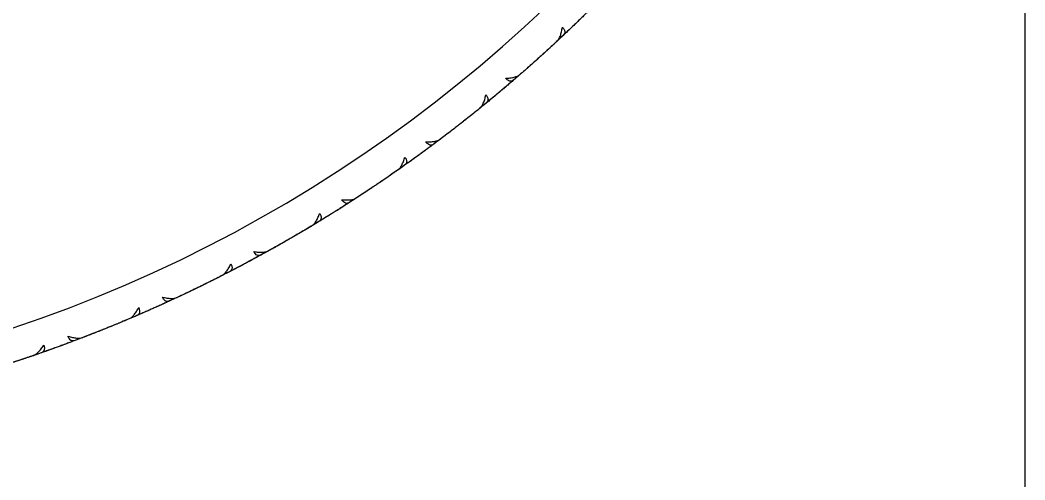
# Model space of a CAD drawing. Extents: x 1661 to 2451, y 0 to 579.
# Drawn here: x 2174.26 to 2189.65, y 501.49 to 508.53 of the extents above; entities that cross this region are included whole.
import ezdxf

# ---------------------------------------------------------------- set-up
doc = ezdxf.new("R2010")
doc.units = 0
doc.header["$LTSCALE"] = 10
doc.header["$MEASUREMENT"] = 0
doc.header["$PDMODE"] = 3
doc.header["$PDSIZE"] = -10
doc.layers.get('0').update_dxf_attribs({"linetype": 'CONTINUOUS'})
doc.layers.get('DEFPOINTS').update_dxf_attribs({"linetype": 'CONTINUOUS'})
doc.layers.add('1', color=7, linetype='CONTINUOUS')
doc.styles.add('Daelim Dimension', font='NanumGothic.ttf')
doc.dimstyles.new('DEFAULT', dxfattribs={"dimscale": 2, "dimtxt": 2, "dimasz": 2, "dimexe": 0, "dimexo": 2, "dimgap": 1, "dimtad": 1, "dimdec": 0, "dimzin": 9, "dimdsep": 46, "dimtxsty": 'Daelim Dimension', "dimcen": 0.5, "dimclrd": 5, "dimclre": 5, "dimclrt": 256, "dimadec": 1, "dimazin": 0, "dimtfac": 1, "dimtdec": 0, "dimtix": 1, "dimtmove": 0, "dimatfit": 3, "dimfxl": 1, "dimtolj": 1, "dimtzin": 1, "dimlwd": 9, "dimlwe": 9, "dimarcsym": 0})

# ---------------------------------------------------------------- blocks, each defined once
blk = doc.blocks.new('*D4')
at = {"color": 5, "lineweight": 9, "ltscale": 0.5, "transparency": 16777216}
for p, q in [((2017.276, 520.671), (2017.276, 490.276)), ((2189.649, 520.674), (2189.649, 490.276)), ((2021.276, 492.276), (2185.649, 492.276))]:
    blk.add_line(p, q, dxfattribs=at)
at = {"color": 5, "ltscale": 0.5, "transparency": 16777216}
for points in [[(2021.276, 492.943), (2021.276, 491.609), (2017.276, 492.276)], [(2185.649, 492.943), (2185.649, 491.609), (2189.649, 492.276)]]:
    blk.add_solid(points, dxfattribs=at)
at = {"layer": 'DEFPOINTS', "color": 0, "ltscale": 0.5, "transparency": 16777216}
for p in [(2017.276, 524.671), (2189.649, 524.674), (2189.649, 492.276)]:
    blk.add_point(p, dxfattribs=at)
at = {"color": 7, "ltscale": 0.5, "transparency": 16777216, "insert": (2103.463, 499.67), "char_height": 10, "attachment_point": 5, "style": 'Daelim Dimension'}
blk.add_mtext('\\A1;172', dxfattribs=at)

msp = doc.modelspace()

# ---------------------------------------------------------------- linework, layer by layer
at = {"layer": '1', "color": 7, "linetype": 'Continuous', "lineweight": 13}
msp.add_arc((2167.149, 524.674), 22, 207.2194, 0, dxfattribs=at)
at = {"layer": '1', "color": 7, "linetype": 'Continuous', "lineweight": 18}
msp.add_arc((2167.149, 524.674), 17, 252.7341, 349.8834, dxfattribs=at)
for points, weights in [([(2182.977, 508.682), (2182.78, 508.487), (2182.579, 508.298)], [1, 0.9999245188, 1]), ([(2182.486, 508.21), (2182.207, 507.95), (2181.919, 507.7)], [1, 0.999856305361, 1]), ([(2181.823, 507.617), (2181.613, 507.436), (2181.399, 507.261)], [1, 0.9999245188, 1]), ([(2181.3, 507.181), (2181.004, 506.941), (2180.699, 506.711)], [1, 0.999856305361, 1]), ([(2180.597, 506.635), (2180.376, 506.469), (2180.15, 506.31)], [1, 0.9999245188, 1]), ([(2180.046, 506.236), (2179.733, 506.018), (2179.413, 505.81)], [1, 0.999856305361, 1]), ([(2179.306, 505.74), (2179.074, 505.591), (2178.837, 505.447)], [1, 0.9999245188, 1]), ([(2178.728, 505.381), (2178.401, 505.185), (2178.068, 505)], [1, 0.999856305361, 1]), ([(2177.956, 504.939), (2177.713, 504.806), (2177.468, 504.679)], [1, 0.9999245188, 1]), ([(2177.354, 504.621), (2177.014, 504.448), (2176.669, 504.286)], [1, 0.999856305361, 1]), ([(2176.553, 504.233), (2176.302, 504.117), (2176.048, 504.008)], [1, 0.9999245188, 1]), ([(2175.931, 503.958), (2175.579, 503.809), (2175.223, 503.672)], [1, 0.999856305361, 1]), ([(2175.104, 503.627), (2174.846, 503.529), (2174.585, 503.438)], [1, 0.9999245188, 1]), ([(2174.464, 503.396), (2174.103, 503.272), (2173.739, 503.16)], [1, 0.999856305361, 1])]:
    msp.add_rational_spline(points, weights, degree=2, dxfattribs=at)
for points in [[(2182.825, 508.533), (2182.81, 508.518), (2182.795, 508.503), (2182.779, 508.488)], [(2182.733, 508.444), (2182.652, 508.366), (2182.57, 508.288), (2182.487, 508.212)], [(2182.779, 508.488), (2182.764, 508.474), (2182.749, 508.459), (2182.734, 508.444)], [(2182.579, 508.298), (2182.525, 508.247), (2182.417, 508.145), (2182.307, 508.045), (2182.252, 507.995)], [(2182.374, 508.107), (2182.369, 508.102), (2182.364, 508.097), (2182.358, 508.092)], [(2182.205, 507.953), (2182.189, 507.939), (2182.173, 507.924), (2182.158, 507.91)], [(2182.252, 507.995), (2182.236, 507.981), (2182.221, 507.967), (2182.205, 507.953)], [(2182.158, 507.91), (2182.102, 507.861), (2181.991, 507.762), (2181.879, 507.665), (2181.823, 507.617)], [(2182.05, 507.815), (2182.04, 507.805), (2182.029, 507.796), (2182.019, 507.787)], [(2181.878, 507.665), (2181.806, 507.602), (2181.734, 507.54), (2181.661, 507.479)], [(2181.661, 507.478), (2181.645, 507.465), (2181.628, 507.451), (2181.612, 507.438)], [(2181.563, 507.397), (2181.477, 507.324), (2181.389, 507.253), (2181.302, 507.182)], [(2181.612, 507.438), (2181.596, 507.424), (2181.58, 507.41), (2181.564, 507.397)], [(2181.399, 507.261), (2181.342, 507.214), (2181.227, 507.121), (2181.11, 507.028), (2181.052, 506.983)], [(2181.182, 507.085), (2181.176, 507.081), (2181.17, 507.076), (2181.165, 507.072)], [(2180.952, 506.904), (2180.893, 506.859), (2180.775, 506.768), (2180.657, 506.679), (2180.597, 506.635)], [(2181.002, 506.943), (2180.985, 506.93), (2180.969, 506.917), (2180.952, 506.904)], [(2181.052, 506.982), (2181.035, 506.969), (2181.019, 506.956), (2181.002, 506.943)], [(2180.838, 506.816), (2180.827, 506.808), (2180.816, 506.799), (2180.804, 506.791)], [(2180.656, 506.679), (2180.58, 506.621), (2180.503, 506.564), (2180.426, 506.508)], [(2180.323, 506.433), (2180.232, 506.367), (2180.14, 506.302), (2180.047, 506.237)], [(2180.375, 506.471), (2180.358, 506.458), (2180.34, 506.446), (2180.323, 506.433)], [(2180.426, 506.508), (2180.409, 506.496), (2180.392, 506.483), (2180.375, 506.471)], [(2180.15, 506.31), (2180.089, 506.267), (2179.968, 506.182), (2179.846, 506.098), (2179.784, 506.056)], [(2179.921, 506.149), (2179.915, 506.145), (2179.909, 506.141), (2179.903, 506.137)], [(2179.678, 505.985), (2179.617, 505.943), (2179.493, 505.861), (2179.369, 505.78), (2179.306, 505.74)], [(2179.731, 506.02), (2179.714, 506.008), (2179.696, 505.997), (2179.679, 505.985)], [(2179.784, 506.056), (2179.766, 506.044), (2179.749, 506.032), (2179.731, 506.02)], [(2179.368, 505.78), (2179.288, 505.728), (2179.207, 505.677), (2179.127, 505.626)], [(2179.559, 505.905), (2179.547, 505.897), (2179.535, 505.89), (2179.524, 505.882)], [(2179.127, 505.626), (2179.109, 505.615), (2179.091, 505.604), (2179.073, 505.592)], [(2179.019, 505.559), (2178.923, 505.499), (2178.826, 505.44), (2178.73, 505.382)], [(2179.073, 505.592), (2179.055, 505.581), (2179.037, 505.57), (2179.019, 505.559)], [(2178.837, 505.447), (2178.774, 505.409), (2178.647, 505.332), (2178.519, 505.257), (2178.455, 505.22)], [(2178.597, 505.304), (2178.591, 505.3), (2178.585, 505.296), (2178.579, 505.293)], [(2178.344, 505.156), (2178.28, 505.119), (2178.151, 505.046), (2178.021, 504.974), (2177.956, 504.939)], [(2178.399, 505.188), (2178.381, 505.177), (2178.363, 505.167), (2178.344, 505.156)], [(2178.454, 505.22), (2178.436, 505.209), (2178.418, 505.199), (2178.399, 505.188)], [(2178.219, 505.085), (2178.207, 505.078), (2178.195, 505.071), (2178.183, 505.064)], [(2177.769, 504.837), (2177.75, 504.827), (2177.731, 504.817), (2177.713, 504.807)], [(2178.02, 504.974), (2177.937, 504.928), (2177.853, 504.882), (2177.769, 504.837)], [(2177.656, 504.777), (2177.556, 504.725), (2177.456, 504.673), (2177.356, 504.622)], [(2177.713, 504.807), (2177.694, 504.797), (2177.675, 504.787), (2177.657, 504.777)], [(2177.468, 504.679), (2177.402, 504.645), (2177.27, 504.578), (2177.137, 504.511), (2177.07, 504.479)], [(2177.218, 504.552), (2177.212, 504.549), (2177.205, 504.546), (2177.199, 504.542)], [(2176.956, 504.423), (2176.889, 504.39), (2176.755, 504.326), (2176.62, 504.264), (2176.553, 504.233)], [(2177.013, 504.451), (2176.994, 504.441), (2176.975, 504.432), (2176.956, 504.423)], [(2177.07, 504.479), (2177.051, 504.469), (2177.032, 504.46), (2177.013, 504.451)], [(2176.62, 504.264), (2176.533, 504.223), (2176.446, 504.184), (2176.359, 504.145)], [(2176.826, 504.361), (2176.813, 504.355), (2176.801, 504.349), (2176.788, 504.343)], [(2176.243, 504.093), (2176.14, 504.047), (2176.036, 504.002), (2175.932, 503.958)], [(2176.301, 504.119), (2176.282, 504.11), (2176.262, 504.102), (2176.243, 504.093)], [(2176.359, 504.145), (2176.34, 504.136), (2176.32, 504.127), (2176.301, 504.119)], [(2176.048, 504.008), (2175.98, 503.979), (2175.843, 503.921), (2175.706, 503.864), (2175.637, 503.836)], [(2175.519, 503.788), (2175.45, 503.761), (2175.312, 503.706), (2175.174, 503.653), (2175.104, 503.627)], [(2175.578, 503.812), (2175.559, 503.804), (2175.539, 503.796), (2175.519, 503.788)], [(2175.637, 503.836), (2175.617, 503.828), (2175.598, 503.82), (2175.578, 503.812)], [(2175.79, 503.899), (2175.783, 503.896), (2175.777, 503.893), (2175.77, 503.891)], [(2175.173, 503.653), (2175.084, 503.619), (2174.994, 503.585), (2174.905, 503.552)], [(2175.385, 503.735), (2175.372, 503.73), (2175.359, 503.725), (2175.346, 503.72)], [(2174.785, 503.509), (2174.679, 503.47), (2174.572, 503.433), (2174.466, 503.396)], [(2174.845, 503.53), (2174.825, 503.523), (2174.805, 503.516), (2174.785, 503.509)], [(2174.905, 503.552), (2174.885, 503.545), (2174.865, 503.538), (2174.845, 503.53)], [(2174.585, 503.438), (2174.515, 503.413), (2174.374, 503.365), (2174.233, 503.318), (2174.163, 503.295)], [(2174.32, 503.347), (2174.313, 503.344), (2174.306, 503.342), (2174.299, 503.34)]]:
    msp.add_open_spline(points, degree=3, dxfattribs=at)
for points, knots in [([(2182.486, 508.21), (2182.496, 508.22), (2182.505, 508.232), (2182.522, 508.26), (2182.529, 508.276), (2182.543, 508.313), (2182.549, 508.333), (2182.559, 508.376), (2182.563, 508.399), (2182.567, 508.423)], [0, 0, 0, 0, 0.25, 0.25, 0.5, 0.5, 0.75, 0.75, 1, 1, 1, 1]), ([(2182.567, 508.423), (2182.578, 508.411), (2182.587, 508.399), (2182.597, 508.382), (2182.599, 508.376), (2182.602, 508.365), (2182.604, 508.36), (2182.605, 508.344), (2182.603, 508.334), (2182.597, 508.319), (2182.594, 508.315), (2182.587, 508.306), (2182.584, 508.302), (2182.579, 508.298)], [0, 0, 0, 0, 0.25, 0.25, 0.375, 0.375, 0.5, 0.5, 0.75, 0.75, 0.875, 0.875, 1, 1, 1, 1]), ([(2181.699, 507.642), (2181.724, 507.643), (2181.747, 507.645), (2181.791, 507.651), (2181.811, 507.654), (2181.839, 507.661), (2181.848, 507.664), (2181.865, 507.67), (2181.874, 507.673), (2181.896, 507.683), (2181.909, 507.691), (2181.919, 507.7)], [0, 0, 0, 0, 0.25, 0.25, 0.5, 0.5, 0.625, 0.625, 0.75, 0.75, 1, 1, 1, 1]), ([(2181.823, 507.617), (2181.814, 507.609), (2181.804, 507.603), (2181.79, 507.598), (2181.785, 507.597), (2181.774, 507.597), (2181.769, 507.597), (2181.753, 507.6), (2181.743, 507.604), (2181.726, 507.615), (2181.721, 507.62), (2181.71, 507.63), (2181.705, 507.636), (2181.699, 507.642)], [0, 0, 0, 0, 0.25, 0.25, 0.375, 0.375, 0.5, 0.5, 0.75, 0.75, 0.875, 0.875, 1, 1, 1, 1]), ([(2181.3, 507.181), (2181.311, 507.189), (2181.321, 507.2), (2181.339, 507.227), (2181.348, 507.243), (2181.364, 507.279), (2181.371, 507.298), (2181.384, 507.341), (2181.39, 507.363), (2181.395, 507.387)], [0, 0, 0, 0, 0.25, 0.25, 0.5, 0.5, 0.75, 0.75, 1, 1, 1, 1]), ([(2181.395, 507.387), (2181.406, 507.375), (2181.414, 507.362), (2181.422, 507.344), (2181.424, 507.338), (2181.427, 507.327), (2181.428, 507.321), (2181.428, 507.305), (2181.425, 507.295), (2181.418, 507.282), (2181.415, 507.277), (2181.408, 507.269), (2181.404, 507.265), (2181.399, 507.261)], [0, 0, 0, 0, 0.25, 0.25, 0.375, 0.375, 0.5, 0.5, 0.75, 0.75, 0.875, 0.875, 1, 1, 1, 1]), ([(2180.476, 506.669), (2180.5, 506.668), (2180.524, 506.668), (2180.568, 506.671), (2180.588, 506.673), (2180.617, 506.678), (2180.626, 506.68), (2180.644, 506.685), (2180.652, 506.687), (2180.675, 506.696), (2180.688, 506.703), (2180.699, 506.711)], [0, 0, 0, 0, 0.25, 0.25, 0.5, 0.5, 0.625, 0.625, 0.75, 0.75, 1, 1, 1, 1]), ([(2180.597, 506.635), (2180.588, 506.627), (2180.578, 506.622), (2180.563, 506.619), (2180.558, 506.618), (2180.547, 506.618), (2180.542, 506.619), (2180.527, 506.623), (2180.516, 506.628), (2180.501, 506.64), (2180.496, 506.645), (2180.486, 506.656), (2180.481, 506.662), (2180.476, 506.669)], [0, 0, 0, 0, 0.25, 0.25, 0.375, 0.375, 0.5, 0.5, 0.75, 0.75, 0.875, 0.875, 1, 1, 1, 1]), ([(2180.046, 506.236), (2180.057, 506.244), (2180.068, 506.255), (2180.088, 506.28), (2180.098, 506.295), (2180.116, 506.33), (2180.125, 506.349), (2180.141, 506.39), (2180.148, 506.412), (2180.155, 506.436)], [0, 0, 0, 0, 0.25, 0.25, 0.5, 0.5, 0.75, 0.75, 1, 1, 1, 1]), ([(2180.155, 506.436), (2180.165, 506.422), (2180.172, 506.409), (2180.179, 506.391), (2180.18, 506.385), (2180.182, 506.373), (2180.183, 506.368), (2180.182, 506.352), (2180.178, 506.342), (2180.17, 506.329), (2180.167, 506.325), (2180.159, 506.317), (2180.155, 506.313), (2180.15, 506.31)], [0, 0, 0, 0, 0.25, 0.25, 0.375, 0.375, 0.5, 0.5, 0.75, 0.75, 0.875, 0.875, 1, 1, 1, 1]), ([(2179.187, 505.783), (2179.212, 505.781), (2179.235, 505.779), (2179.279, 505.779), (2179.3, 505.779), (2179.329, 505.782), (2179.338, 505.784), (2179.356, 505.787), (2179.364, 505.789), (2179.388, 505.796), (2179.402, 505.802), (2179.413, 505.81)], [0, 0, 0, 0, 0.25, 0.25, 0.5, 0.5, 0.625, 0.625, 0.75, 0.75, 1, 1, 1, 1]), ([(2179.306, 505.74), (2179.296, 505.734), (2179.286, 505.73), (2179.271, 505.727), (2179.266, 505.727), (2179.255, 505.727), (2179.25, 505.729), (2179.235, 505.734), (2179.225, 505.74), (2179.211, 505.753), (2179.206, 505.758), (2179.196, 505.769), (2179.192, 505.776), (2179.187, 505.783)], [0, 0, 0, 0, 0.25, 0.25, 0.375, 0.375, 0.5, 0.5, 0.75, 0.75, 0.875, 0.875, 1, 1, 1, 1]), ([(2178.728, 505.381), (2178.74, 505.389), (2178.751, 505.398), (2178.773, 505.422), (2178.784, 505.437), (2178.805, 505.47), (2178.815, 505.488), (2178.834, 505.528), (2178.843, 505.55), (2178.851, 505.573)], [0, 0, 0, 0, 0.25, 0.25, 0.5, 0.5, 0.75, 0.75, 1, 1, 1, 1]), ([(2178.851, 505.573), (2178.86, 505.559), (2178.866, 505.545), (2178.872, 505.527), (2178.873, 505.521), (2178.874, 505.509), (2178.874, 505.503), (2178.872, 505.487), (2178.868, 505.478), (2178.859, 505.465), (2178.855, 505.461), (2178.847, 505.454), (2178.842, 505.45), (2178.837, 505.447)], [0, 0, 0, 0, 0.25, 0.25, 0.375, 0.375, 0.5, 0.5, 0.75, 0.75, 0.875, 0.875, 1, 1, 1, 1]), ([(2177.84, 504.989), (2177.865, 504.985), (2177.888, 504.982), (2177.932, 504.978), (2177.952, 504.978), (2177.981, 504.979), (2177.991, 504.98), (2178.009, 504.982), (2178.017, 504.983), (2178.041, 504.988), (2178.056, 504.993), (2178.068, 505)], [0, 0, 0, 0, 0.25, 0.25, 0.5, 0.5, 0.625, 0.625, 0.75, 0.75, 1, 1, 1, 1]), ([(2177.956, 504.939), (2177.945, 504.933), (2177.935, 504.929), (2177.92, 504.928), (2177.914, 504.928), (2177.904, 504.929), (2177.899, 504.931), (2177.884, 504.937), (2177.875, 504.943), (2177.861, 504.957), (2177.857, 504.963), (2177.848, 504.975), (2177.844, 504.982), (2177.84, 504.989)], [0, 0, 0, 0, 0.25, 0.25, 0.375, 0.375, 0.5, 0.5, 0.75, 0.75, 0.875, 0.875, 1, 1, 1, 1]), ([(2177.354, 504.621), (2177.366, 504.627), (2177.378, 504.636), (2177.402, 504.658), (2177.414, 504.672), (2177.437, 504.704), (2177.448, 504.721), (2177.47, 504.76), (2177.48, 504.781), (2177.49, 504.803)], [0, 0, 0, 0, 0.25, 0.25, 0.5, 0.5, 0.75, 0.75, 1, 1, 1, 1]), ([(2177.49, 504.803), (2177.498, 504.788), (2177.503, 504.775), (2177.508, 504.755), (2177.508, 504.749), (2177.509, 504.738), (2177.508, 504.732), (2177.505, 504.716), (2177.5, 504.707), (2177.49, 504.695), (2177.487, 504.691), (2177.478, 504.685), (2177.473, 504.682), (2177.468, 504.679)], [0, 0, 0, 0, 0.25, 0.25, 0.375, 0.375, 0.5, 0.5, 0.75, 0.75, 0.875, 0.875, 1, 1, 1, 1]), ([(2176.553, 504.233), (2176.542, 504.228), (2176.531, 504.225), (2176.516, 504.224), (2176.511, 504.225), (2176.501, 504.227), (2176.496, 504.229), (2176.481, 504.236), (2176.472, 504.243), (2176.46, 504.258), (2176.456, 504.264), (2176.448, 504.277), (2176.445, 504.284), (2176.441, 504.292)], [0, 0, 0, 0, 0.25, 0.25, 0.375, 0.375, 0.5, 0.5, 0.75, 0.75, 0.875, 0.875, 1, 1, 1, 1]), ([(2176.441, 504.292), (2176.465, 504.286), (2176.488, 504.281), (2176.531, 504.274), (2176.552, 504.272), (2176.581, 504.271), (2176.59, 504.271), (2176.609, 504.272), (2176.617, 504.273), (2176.642, 504.277), (2176.656, 504.281), (2176.669, 504.286)], [0, 0, 0, 0, 0.25, 0.25, 0.5, 0.5, 0.625, 0.625, 0.75, 0.75, 1, 1, 1, 1]), ([(2175.931, 503.958), (2175.943, 503.963), (2175.956, 503.971), (2175.981, 503.992), (2175.994, 504.005), (2176.019, 504.035), (2176.031, 504.051), (2176.055, 504.088), (2176.067, 504.109), (2176.079, 504.13)], [0, 0, 0, 0, 0.25, 0.25, 0.5, 0.5, 0.75, 0.75, 1, 1, 1, 1]), ([(2176.079, 504.13), (2176.086, 504.115), (2176.09, 504.101), (2176.093, 504.081), (2176.093, 504.075), (2176.093, 504.064), (2176.092, 504.058), (2176.088, 504.043), (2176.082, 504.034), (2176.072, 504.022), (2176.067, 504.019), (2176.058, 504.013), (2176.053, 504.01), (2176.048, 504.008)], [0, 0, 0, 0, 0.25, 0.25, 0.375, 0.375, 0.5, 0.5, 0.75, 0.75, 0.875, 0.875, 1, 1, 1, 1]), ([(2175.104, 503.627), (2175.093, 503.622), (2175.082, 503.62), (2175.067, 503.621), (2175.062, 503.622), (2175.052, 503.625), (2175.047, 503.627), (2175.033, 503.635), (2175.025, 503.643), (2175.013, 503.659), (2175.009, 503.664), (2175.003, 503.678), (2175, 503.685), (2174.997, 503.693)], [0, 0, 0, 0, 0.25, 0.25, 0.375, 0.375, 0.5, 0.5, 0.75, 0.75, 0.875, 0.875, 1, 1, 1, 1]), ([(2174.997, 503.693), (2175.02, 503.685), (2175.043, 503.679), (2175.086, 503.67), (2175.106, 503.666), (2175.135, 503.663), (2175.144, 503.662), (2175.162, 503.662), (2175.171, 503.662), (2175.196, 503.664), (2175.211, 503.667), (2175.223, 503.672)], [0, 0, 0, 0, 0.25, 0.25, 0.5, 0.5, 0.625, 0.625, 0.75, 0.75, 1, 1, 1, 1]), ([(2174.464, 503.396), (2174.477, 503.4), (2174.49, 503.407), (2174.517, 503.426), (2174.53, 503.438), (2174.558, 503.466), (2174.571, 503.482), (2174.598, 503.517), (2174.611, 503.537), (2174.624, 503.557)], [0, 0, 0, 0, 0.25, 0.25, 0.5, 0.5, 0.75, 0.75, 1, 1, 1, 1]), ([(2174.624, 503.557), (2174.63, 503.542), (2174.633, 503.527), (2174.635, 503.508), (2174.635, 503.502), (2174.633, 503.49), (2174.632, 503.484), (2174.627, 503.469), (2174.621, 503.461), (2174.609, 503.45), (2174.605, 503.447), (2174.595, 503.442), (2174.59, 503.439), (2174.585, 503.438)], [0, 0, 0, 0, 0.25, 0.25, 0.375, 0.375, 0.5, 0.5, 0.75, 0.75, 0.875, 0.875, 1, 1, 1, 1])]:
    msp.add_open_spline(points, degree=3, knots=knots, dxfattribs=at)

# ---------------------------------------------------------------- dimensions: what is measured, and where the dimension line sits
at = {"color": 5, "ltscale": 0.5}
dim = msp.add_linear_dim(base=(2189.649, 492.276), p1=(2017.276, 524.671), p2=(2189.649, 524.674), dimstyle='DEFAULT', override={"dimtxt": 5, "dimexe": 1, "dimclrt": 7}, dxfattribs=at)
dim.commit()
dim.dimension.update_dxf_attribs({"geometry": '*D4', "text_midpoint": (2103.463, 499.67)})

doc.saveas('drawing.dxf')
